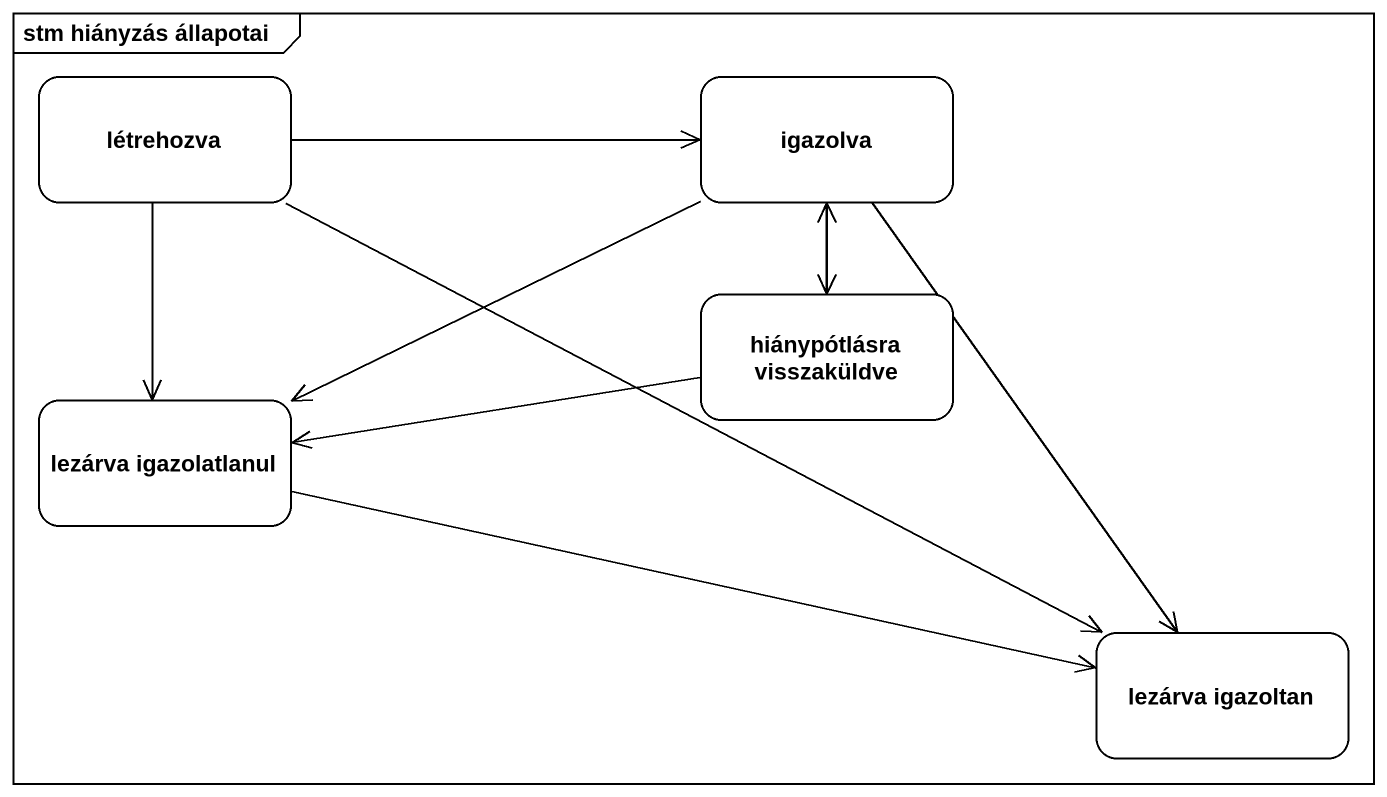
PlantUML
@startuml
mainframe stm hiányzás állapotai
hide empty description
state létrehozva
state igazolva
state "hiánypótlásra visszaküldve" as hiánypótlásra_visszaküldve
state "lezárva igazolatlanul" as lezárva_igazolatlanul
state "lezárva igazoltan" as lezárva_igazoltan
létrehozva -right-> igazolva
létrehozva --> lezárva_igazolatlanul
létrehozva -right-> lezárva_igazoltan
igazolva --> hiánypótlásra_visszaküldve
igazolva -left-> lezárva_igazolatlanul
igazolva --> lezárva_igazoltan
hiánypótlásra_visszaküldve -up-> igazolva
hiánypótlásra_visszaküldve -left-> lezárva_igazolatlanul
lezárva_igazolatlanul -right-> lezárva_igazoltan
@enduml
